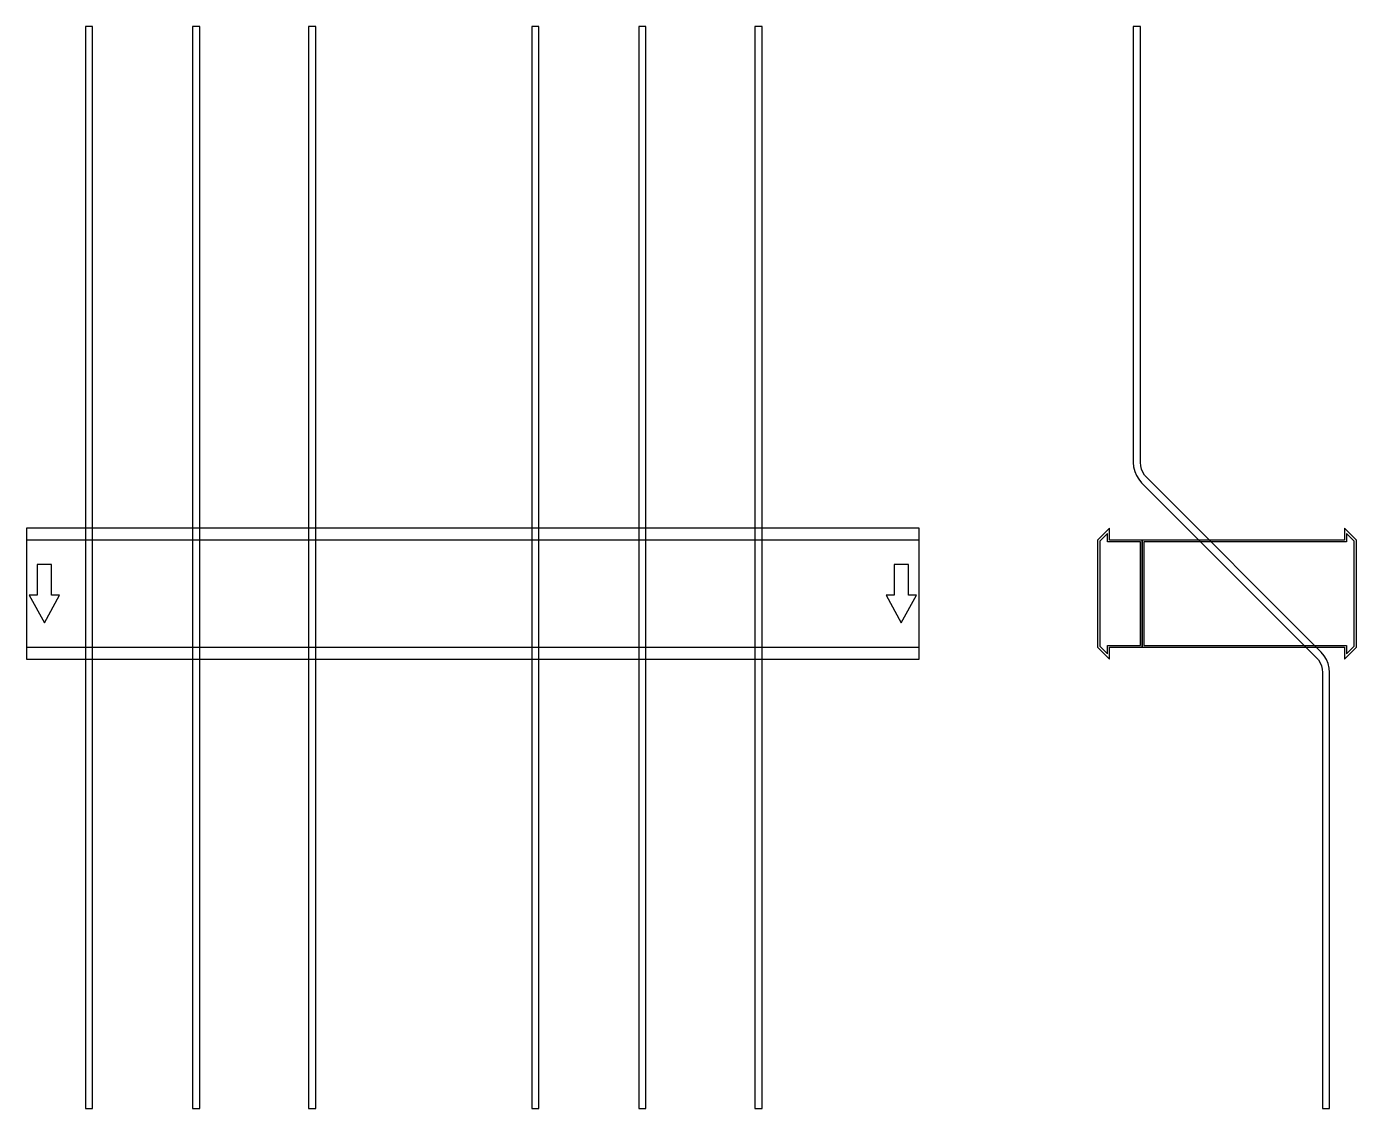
# Model space of a CAD drawing. Extents: x 0 to 1490, y -577 to 635.
import ezdxf

# ---------------------------------------------------------------- set-up
doc = ezdxf.new("R2010")
doc.units = 0
doc.layers.add('Halfen', color=7, linetype='CONTINUOUS')

msp = doc.modelspace()

# ---------------------------------------------------------------- linework, layer by layer
at = {"layer": 'Halfen', "color": 7}
for points in [[(74, -576.569), (74, 635.197), (66, 635.197), (66, -576.569)], [(194, -576.569), (194, 635.197), (186, 635.197), (186, -576.569)], [(324, -576.569), (324, 635.197), (316, 635.197), (316, -576.569)], [(574, -576.569), (574, 635.197), (566, 635.197), (566, -576.569)], [(694, -576.569), (694, 635.197), (686, 635.197), (686, -576.569)], [(824, -576.569), (824, 635.197), (816, 635.197), (816, -576.569)], [(1460, -576.569), (1460, -88.284), (1459.606, -83.278), (1458.434, -78.396), (1456.512, -73.757), (1453.889, -69.475), (1450.627, -65.657), (1255.029, 129.941), (1252.584, 132.805), (1250.616, 136.016), (1249.175, 139.495), (1248.295, 143.157), (1248, 146.912), (1248, 635.197), (1240, 635.197), (1240, 146.912), (1240.394, 141.906), (1241.566, 137.023), (1243.488, 132.384), (1246.111, 128.103), (1249.373, 124.284), (1444.971, -71.314), (1447.416, -74.177), (1449.384, -77.388), (1450.825, -80.868), (1451.705, -84.53), (1452, -88.284), (1452, -576.569)], [(0, -73.5), (1000, -73.5), (1000, 73.5), (0, 73.5)], [(0, -60), (1000, -60), (1000, 60), (0, 60)], [(1250, -60), (1250, 60), (1213.5, 60), (1213.5, 73.5), (1200, 60), (1200, -60), (1213.5, -73.5), (1213.5, -60)], [(1248, -58), (1248, 58), (1211, 58), (1211, 67.25), (1202.5, 58.75), (1202.5, -58.75), (1211, -67.25), (1211, -58)], [(1490, -60), (1490, 60), (1476.5, 73.5), (1476.5, 60), (1250, 60), (1250, -60), (1476.5, -60), (1476.5, -73.5)], [(1487.5, -58.75), (1487.5, 58.75), (1479, 67.25), (1479, 58), (1252, 58), (1252, -58), (1479, -58), (1479, -67.25)], [(20, -32.5), (37, -1.5), (28, -1.5), (28, 32.5), (12, 32.5), (12, -1.5), (3, -1.5)], [(980, -32.5), (997, -1.5), (988, -1.5), (988, 32.5), (972, 32.5), (972, -1.5), (963, -1.5)]]:
    msp.add_lwpolyline(points, close=True, dxfattribs=at)

doc.saveas('drawing.dxf')
